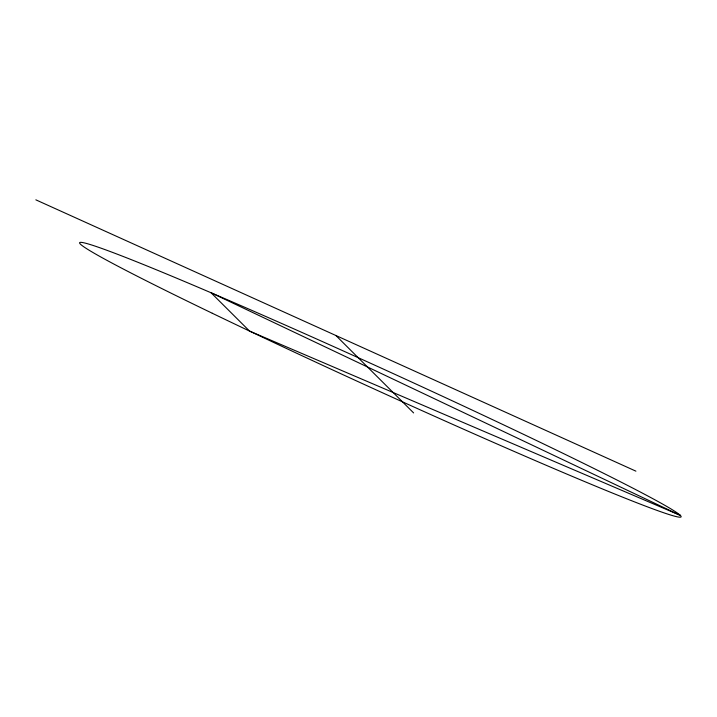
<?xml version="1.0" encoding="UTF-8"?>
<svg xmlns="http://www.w3.org/2000/svg" width="717" height="717" viewBox="0 0 717 717"><rect width="100%" height="100%" fill="white"/><g stroke="black" fill="none" stroke-linecap="round" stroke-linejoin="round"><path stroke-width="1.08" d="M35.85 199.837L635.907 471.159M335.879 335.493L413.619 412.92M680.325 515.398L249.525 331.066L211.049 292.751L680.325 515.398M212.304 313.266A330.582 10.961 24.5 0 0 680.433 517.163A330.582 10.961 24.5 0 0 248.172 308.785A330.582 10.961 24.5 0 0 212.304 313.266"/></g></svg>
